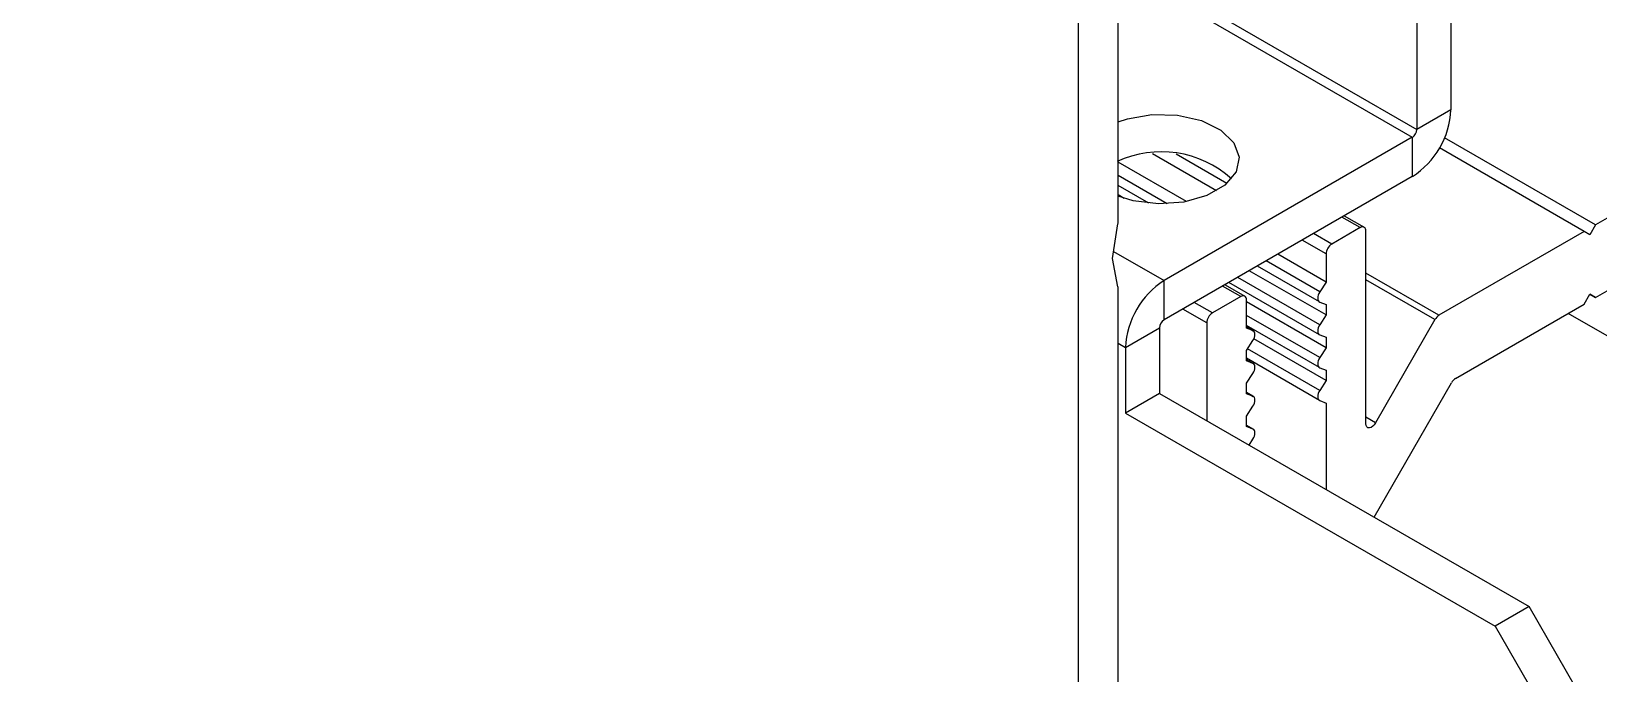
# Model space of a CAD drawing. Extents: x -0.1 to 11.3, y -13.9 to 0.
# Drawn here: x 0.984 to 2.934, y -4.389 to -3.59 of the extents above; entities that cross this region are included whole.
import ezdxf

# ---------------------------------------------------------------- set-up
doc = ezdxf.new("R2010")
doc.units = 0
doc.header["$LTSCALE"] = 0.5
doc.header["$MEASUREMENT"] = 0
for name, color, linetype in [('Brackets', 181, 'CONTINUOUS'), ('Dimension', 10, 'CONTINUOUS'), ('Housing', 150, 'CONTINUOUS')]:
    doc.layers.add(name, color=color, linetype=linetype)

msp = doc.modelspace()

# ---------------------------------------------------------------- linework, layer by layer
at = {"layer": 'Brackets', "linetype": 'Continuous', "lineweight": 25, "transparency": 16777216}
for p, q in [((2.7499, -3.3415), (2.7499, -3.6879)), ((2.7076, -3.3659), (2.7076, -3.7123)), ((2.3359, -3.4978), (2.7076, -3.7123)), ((2.3359, -3.5109), (2.702, -3.7221)), ((2.7499, -3.6879), (2.7076, -3.7123)), ((2.702, -3.7221), (2.3932, -3.9004)), ((2.702, -3.7221), (2.702, -3.771)), ((2.702, -3.771), (2.3932, -3.9492)), ((2.3304, -3.8641), (2.3932, -3.9004)), ((2.3932, -3.9492), (2.3932, -3.9004)), ((2.3453, -3.9834), (2.3875, -3.959)), ((2.3875, -3.959), (2.3875, -4.0407)), ((2.3359, -3.978), (2.3453, -3.9834)), ((2.3453, -3.9834), (2.3453, -4.0651)), ((2.3875, -4.0407), (2.3453, -4.0651)), ((2.3875, -4.0407), (2.8472, -4.3059)), ((2.3453, -4.0651), (2.8049, -4.3303)), ((2.8472, -4.3059), (2.8049, -4.3303)), ((2.9179, -4.4284), (2.8472, -4.3059)), ((2.8049, -4.3303), (2.8756, -4.4528))]:
    msp.add_line(p, q, dxfattribs=at)
at = {"layer": 'Brackets', "linetype": 'Continuous', "lineweight": 25, "transparency": 16777216, "flags": 128}
msp.add_lwpolyline([(2.3359, -3.7028), (2.3475, -3.699), (2.378, -3.6937), (2.4099, -3.6945), (2.4395, -3.7012), (2.4638, -3.7131), (2.4801, -3.7289), (2.4867, -3.7468), (2.4827, -3.7651), (2.4688, -3.7816), (2.4462, -3.7946), (2.4176, -3.8027), (2.386, -3.8049), (2.3548, -3.8012), (2.3359, -3.7955)], dxfattribs=at)
at = {"layer": 'Brackets', "linetype": 'Continuous', "lineweight": 25, "transparency": 16777216}
for centre, radius, start, end in [((2.6459, -3.6832), 0.1042, 302.6023, 357.3977), ((2.6954, -3.7118), 0.0123, 302.6023, 357.3977), ((2.3896, -3.8708), 0.1307, 48.0495, 114.8795), ((2.3279, -3.9096), 0.00807, 359.7219, 10.5865), ((2.4493, -3.9881), 0.1042, 122.6023, 177.3977), ((2.3998, -3.9595), 0.0123, 122.6023, 177.3977)]:
    msp.add_arc(centre, radius, start, end, dxfattribs=at)
at = {"layer": 'Dimension', "transparency": 16777216}
msp.add_open_spline([(2.8616, -0.3576), (0.691, -1.8341), (0.878, -3.2518), (1.065, -4.6696), (0.4687, -5.2892), (0.4373, -5.3219), (0.4039, -5.3545), (0.3687, -5.3873), (0.2889, -5.4614), (0.1995, -5.5356), (0.1005, -5.6099)], degree=3, knots=[0, 0, 0, 0, 1, 1.766137, 1.766137, 1.766137, 1.806549, 1.806549, 1.806549, 1.898148, 1.898148, 1.898148, 1.898148], dxfattribs=at)
at = {"layer": 'Housing', "linetype": 'Continuous', "lineweight": 25, "transparency": 16777216}
for p, q in [((2.3359, -3.8279), (2.3359, -3.4538)), ((2.2864, -3.5608), (2.2864, -6.2786)), ((3.34, -3.5944), (2.9299, -3.8311)), ((2.9299, -3.9215), (3.34, -3.6848)), ((2.9299, -3.8311), (2.7421, -3.7227)), ((2.4585, -3.7886), (2.3788, -3.7425)), ((2.4712, -3.7795), (2.4081, -3.7431)), ((2.9158, -3.8393), (2.7358, -3.7354)), ((2.421, -3.802), (2.3359, -3.753)), ((2.3969, -3.8048), (2.3359, -3.7697)), ((2.3741, -3.8042), (2.3359, -3.7822)), ((2.3434, -3.7981), (2.3359, -3.7938)), ((2.6372, -3.8345), (2.6145, -3.8215)), ((2.6174, -3.8198), (2.6422, -3.834)), ((2.329, -3.8728), (2.3358, -3.8296)), ((2.6372, -3.8345), (2.6018, -3.8549)), ((2.6442, -4.0785), (2.6442, -3.8386)), ((2.9158, -3.8393), (2.7351, -3.9435)), ((2.9228, -3.8433), (2.9158, -3.8393)), ((2.9299, -3.8311), (2.9228, -3.8433)), ((2.5947, -3.8672), (2.565, -3.85)), ((2.6018, -3.8549), (2.5792, -3.8419)), ((2.3358, -3.9081), (2.329, -3.8728)), ((2.5869, -3.9145), (2.5201, -3.8759)), ((2.5947, -3.9023), (2.5346, -3.8676)), ((2.5947, -3.8672), (2.5947, -3.9023)), ((2.5869, -3.9553), (2.4847, -3.8964)), ((2.5947, -3.9431), (2.4992, -3.888)), ((2.5864, -3.9268), (2.5092, -3.8822)), ((2.7351, -3.9435), (2.6442, -3.8911)), ((2.7301, -3.9488), (2.6442, -3.8993)), ((2.3359, -4.6462), (2.3359, -3.9096)), ((2.4887, -3.9202), (2.466, -3.9072)), ((2.469, -3.9055), (2.4937, -3.9197)), ((2.5864, -3.9676), (2.4738, -3.9026)), ((2.5947, -3.9023), (2.5869, -3.9145)), ((2.9158, -3.9297), (2.9228, -3.9174)), ((2.9299, -3.9215), (2.9228, -3.9174)), ((2.9228, -3.9174), (2.9299, -3.9215)), ((2.4463, -3.9529), (2.4165, -3.9357)), ((2.4533, -3.9406), (2.4307, -3.9276)), ((2.4887, -3.9202), (2.4533, -3.9406)), ((2.4957, -3.9595), (2.4957, -3.9243)), ((2.5947, -3.984), (2.4957, -3.9268)), ((2.5869, -3.927), (2.5947, -3.9301)), ((2.5947, -3.9301), (2.5947, -3.9431)), ((2.7557, -4.0221), (2.9158, -3.9297)), ((2.4463, -3.9529), (2.4463, -4.0745)), ((2.5869, -3.9962), (2.4957, -3.9436)), ((2.5864, -4.0084), (2.4957, -3.9561)), ((2.4957, -3.958), (2.5041, -3.9628)), ((2.5036, -3.9625), (2.4957, -3.958)), ((2.5947, -3.9431), (2.5869, -3.9553)), ((2.7301, -3.9488), (2.6563, -4.0773)), ((4.3582, -4.7851), (2.8959, -3.9411)), ((2.5036, -3.9625), (2.4957, -3.9595)), ((2.4957, -3.9872), (2.5036, -3.975)), ((2.5947, -4.0248), (2.5048, -3.9729)), ((2.5869, -3.9678), (2.5947, -3.9709)), ((2.5947, -3.9709), (2.5947, -3.984)), ((2.4957, -4.0003), (2.4957, -3.9872)), ((2.5864, -4.0493), (2.4957, -3.9969)), ((2.5869, -4.037), (2.4971, -3.9852)), ((2.5947, -3.984), (2.5869, -3.9962)), ((2.4957, -3.9988), (2.5041, -4.0036)), ((2.5036, -4.0034), (2.4957, -3.9988)), ((2.5036, -4.0034), (2.4957, -4.0003)), ((2.4957, -4.028), (2.5036, -4.0159)), ((2.5869, -4.0087), (2.5947, -4.0117)), ((2.5947, -4.0117), (2.5947, -4.0248)), ((2.4957, -4.0411), (2.4957, -4.028)), ((2.5947, -4.0248), (2.5869, -4.037)), ((2.6546, -4.1948), (2.7507, -4.0274)), ((2.4957, -4.0396), (2.5041, -4.0444)), ((2.5036, -4.0442), (2.4957, -4.0397)), ((2.5036, -4.0442), (2.4957, -4.0411)), ((2.5869, -4.0495), (2.5947, -4.0526)), ((2.5947, -4.0526), (2.5947, -4.1602)), ((2.4957, -4.0689), (2.5036, -4.0567)), ((2.4957, -4.0819), (2.4957, -4.0689)), ((2.6563, -4.0773), (2.6442, -4.0703)), ((2.4957, -4.0804), (2.5041, -4.0853)), ((2.5036, -4.085), (2.4957, -4.0805)), ((2.5036, -4.085), (2.4957, -4.0819)), ((2.4989, -4.1049), (2.5036, -4.0975))]:
    msp.add_line(p, q, dxfattribs=at)
at = {"layer": 'Housing', "linetype": 'Continuous', "lineweight": 25, "transparency": 16777216, "flags": 128}
for points in [[(2.5869, -3.9145), (2.5858, -3.9164), (2.585, -3.9184), (2.5845, -3.9203), (2.5843, -3.9222), (2.5845, -3.9239), (2.585, -3.9253), (2.5858, -3.9263), (2.5869, -3.927)], [(2.5869, -3.9553), (2.5858, -3.9572), (2.585, -3.9592), (2.5845, -3.9612), (2.5843, -3.963), (2.5845, -3.9647), (2.585, -3.9661), (2.5858, -3.9672), (2.5869, -3.9678)], [(2.5036, -3.975), (2.5047, -3.9731), (2.5055, -3.9712), (2.506, -3.9692), (2.5061, -3.9673), (2.506, -3.9657), (2.5055, -3.9643), (2.5047, -3.9632), (2.5036, -3.9625)], [(2.5869, -3.9962), (2.5858, -3.9981), (2.585, -4), (2.5845, -4.002), (2.5843, -4.0039), (2.5845, -4.0055), (2.585, -4.0069), (2.5858, -4.008), (2.5869, -4.0087)], [(2.5036, -4.0159), (2.5047, -4.014), (2.5055, -4.012), (2.506, -4.01), (2.5061, -4.0082), (2.506, -4.0065), (2.5055, -4.0051), (2.5047, -4.004), (2.5036, -4.0034)], [(2.5036, -4.0567), (2.5047, -4.0548), (2.5055, -4.0528), (2.506, -4.0509), (2.5061, -4.049), (2.506, -4.0473), (2.5055, -4.0459), (2.5047, -4.0449), (2.5036, -4.0442)], [(2.5869, -4.037), (2.5858, -4.0389), (2.585, -4.0409), (2.5845, -4.0428), (2.5843, -4.0447), (2.5845, -4.0464), (2.585, -4.0478), (2.5858, -4.0488), (2.5869, -4.0495)], [(2.5036, -4.0975), (2.5047, -4.0956), (2.5055, -4.0937), (2.506, -4.0917), (2.5061, -4.0898), (2.506, -4.0882), (2.5055, -4.0868), (2.5047, -4.0857), (2.5036, -4.085)], [(2.6563, -4.0773), (2.6547, -4.0797), (2.6527, -4.0816), (2.6506, -4.083), (2.6486, -4.0836), (2.6468, -4.0833), (2.6454, -4.0824), (2.6445, -4.0807), (2.6442, -4.0785)]]:
    msp.add_lwpolyline(points, dxfattribs=at)
at = {"layer": 'Housing', "linetype": 'Continuous', "lineweight": 25, "transparency": 16777216}
for centre, radius, start, end in [((2.3251, -3.8279), 0.0108, 350.8663, 359.7929), ((2.6399, -3.8379), 0.00437, 350.7797, 129.185), ((2.6101, -3.8679), 0.0154, 122.6023, 177.3977), ((2.4914, -3.9236), 0.00437, 350.7797, 129.185), ((2.4616, -3.9536), 0.0154, 122.6023, 177.3977), ((2.7428, -3.9558), 0.0144, 121.9621, 151.2843), ((2.7634, -4.0343), 0.0144, 121.9621, 151.2843)]:
    msp.add_arc(centre, radius, start, end, dxfattribs=at)

doc.saveas('drawing.dxf')
